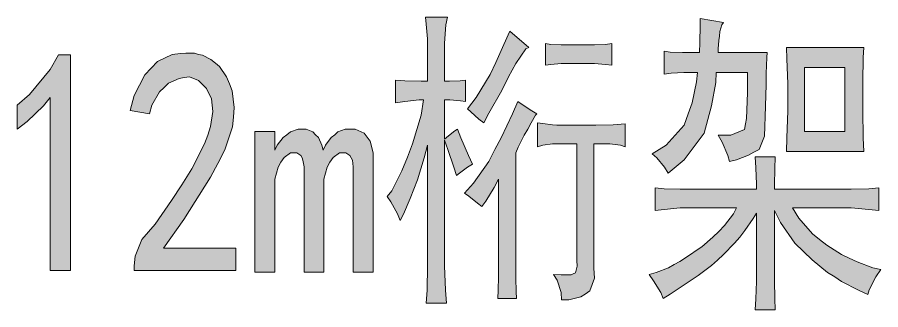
# Model space of a CAD drawing. Header units: millimetres. Extents: x 0 to 586, y 0 to 414.
# Drawn here: x 551.66 to 559.29, y 26.59 to 29.17 of the extents above; entities that cross this region are included whole.
import ezdxf

# ---------------------------------------------------------------- set-up
doc = ezdxf.new("R2010")
doc.units = ezdxf.units.MM

msp = doc.modelspace()

# ---------------------------------------------------------------- hatches: boundary and pattern name
h = msp.add_hatch(color=0)
h.dxf.hatch_style = 2
h.paths.add_polyline_path([(555.286333, 28.917194), (555.286333, 28.980694), (555.27575, 29.111222), (555.268694, 29.171194), (555.462722, 29.171194), (555.448611, 29.104167), (555.438028, 28.941889), (555.438028, 28.850167), (555.438028, 28.60675), (555.480361, 28.60675), (555.575611, 28.610278), (555.621472, 28.617333), (555.621472, 28.426833), (555.579139, 28.433889), (555.483889, 28.440944), (555.438028, 28.440944), (555.438028, 28.095222), (555.473306, 28.123444), (555.52975, 28.169306), (555.550917, 28.183417), (555.582667, 28.105806), (555.649694, 27.950583), (555.684972, 27.872972), (555.639111, 27.848278), (555.568556, 27.795361), (555.543861, 27.774194), (555.519167, 27.848278), (555.46625, 28.0035), (555.438028, 28.084639), (555.438028, 27.075694), (555.438028, 26.976917), (555.445083, 26.761722), (555.455667, 26.645306), (555.27575, 26.645306), (555.282806, 26.761722), (555.286333, 26.976917), (555.286333, 27.075694), (555.286333, 28.042306), (555.258111, 27.929417), (555.198139, 27.735389), (555.166389, 27.65425), (555.134639, 27.569583), (555.074667, 27.432), (555.046444, 27.375556), (555.02175, 27.435528), (554.961778, 27.541361), (554.930028, 27.587222), (554.972361, 27.640139), (555.060556, 27.816528), (555.109944, 27.936472), (555.155806, 28.052889), (555.229889, 28.306889), (555.251056, 28.440944), (555.21225, 28.440944), (555.08525, 28.426833), (555.004111, 28.41625), (555.004111, 28.617333), (555.08525, 28.610278), (555.229889, 28.60675), (555.286333, 28.60675)])
h = msp.add_hatch(color=0)
h.dxf.hatch_style = 2
h.paths.add_polyline_path([(557.900417, 29.125333), (557.886306, 29.104167), (557.868667, 29.044194), (557.865139, 29.005389), (557.861611, 28.966583), (557.854556, 28.8925), (557.854556, 28.86075), (558.288472, 28.86075), (558.284944, 28.814889), (558.277889, 28.673778), (558.277889, 28.578528), (558.274361, 28.47975), (558.270833, 28.296306), (558.267306, 28.208111), (558.263778, 28.119917), (558.217917, 28.0035), (558.168528, 27.978806), (558.122667, 27.954111), (558.016833, 27.911778), (557.953333, 27.897667), (557.939222, 27.950583), (557.889833, 28.067), (557.854556, 28.1305), (557.967444, 28.1305), (558.087389, 28.179889), (558.094444, 28.229278), (558.105028, 28.278667), (558.112083, 28.504444), (558.112083, 28.684361), (557.836917, 28.684361), (557.833389, 28.596167), (557.794583, 28.388028), (557.762833, 28.268083), (557.731083, 28.148139), (557.554694, 27.911778), (557.413583, 27.795361), (557.381833, 27.848278), (557.311278, 27.929417), (557.272472, 27.964694), (557.395944, 28.042306), (557.554694, 28.218694), (557.589972, 28.317472), (557.62525, 28.41625), (557.664056, 28.599694), (557.671111, 28.684361), (557.597028, 28.684361), (557.551167, 28.684361), (557.438278, 28.677306), (557.378306, 28.67025), (557.378306, 28.871333), (557.431222, 28.864278), (557.540583, 28.86075), (557.597028, 28.86075), (557.68875, 28.86075), (557.692278, 28.948944), (557.695806, 29.097111), (557.695806, 29.160611)])
h = msp.add_hatch(color=0)
h.dxf.hatch_style = 2
h.paths.add_polyline_path([(556.182389, 28.903083), (556.154167, 28.8925), (556.065972, 28.761972), (556.002472, 28.645556), (555.9425, 28.525611), (555.829611, 28.324528), (555.78375, 28.239861), (555.741417, 28.271611), (555.670861, 28.335111), (555.639111, 28.363333), (555.716722, 28.462111), (555.840194, 28.666722), (555.889583, 28.772556), (555.938972, 28.878389), (555.998944, 29.015972), (556.013056, 29.047722)])
h = msp.add_hatch(color=0)
h.dxf.hatch_style = 2
h.paths.add_polyline_path([(556.722139, 28.927778), (556.760944, 28.927778), (556.859722, 28.931306), (556.916167, 28.938361), (556.916167, 28.747861), (556.859722, 28.754917), (556.760944, 28.761972), (556.722139, 28.761972), (556.517528, 28.761972), (556.468139, 28.761972), (556.376417, 28.754917), (556.330556, 28.747861), (556.330556, 28.938361), (556.376417, 28.931306), (556.468139, 28.927778), (556.517528, 28.927778)])
h = msp.add_hatch(color=0)
h.dxf.hatch_style = 2
h.paths.add_polyline_path([(551.952583, 28.462111), (551.896139, 28.388028), (551.7515, 28.250444), (551.663306, 28.183417), (551.663306, 28.395083), (551.772667, 28.490333), (551.952583, 28.709056), (552.026667, 28.839583), (552.1325, 28.839583), (552.1325, 26.934583), (551.952583, 26.934583)])
h = msp.add_hatch(color=0)
h.dxf.hatch_style = 2
h.paths.add_polyline_path([(552.696944, 26.976917), (552.704, 27.061583), (552.763972, 27.20975), (552.823944, 27.276778), (552.880389, 27.343806), (553.025028, 27.551944), (553.11675, 27.693056), (553.204944, 27.834167), (553.317833, 28.052889), (553.346056, 28.1305), (553.37075, 28.208111), (553.391917, 28.338639), (553.384861, 28.395083), (553.377806, 28.451528), (553.335472, 28.54325), (553.300194, 28.578528), (553.264917, 28.613806), (553.183778, 28.645556), (553.137917, 28.6385), (553.092056, 28.631444), (553.000333, 28.589111), (552.961528, 28.550306), (552.919194, 28.5115), (552.852167, 28.395083), (552.831, 28.317472), (552.661667, 28.349222), (552.696944, 28.47975), (552.788667, 28.663194), (552.845111, 28.723167), (552.901556, 28.779611), (553.032083, 28.843111), (553.106167, 28.850167), (553.152028, 28.853694), (553.229639, 28.853694), (553.264917, 28.843111), (553.300194, 28.836056), (553.374278, 28.79725), (553.413083, 28.7655), (553.448361, 28.737278), (553.511861, 28.645556), (553.536556, 28.582056), (553.56125, 28.522083), (553.578889, 28.373917), (553.571833, 28.28925), (553.564778, 28.204583), (553.49775, 27.999972), (553.43425, 27.880028), (553.37075, 27.760083), (553.134389, 27.386139), (552.954472, 27.132139), (553.593, 27.132139), (553.593, 26.934583), (552.696944, 26.934583)])
h = msp.add_hatch(color=0)
h.paths.add_polyline_path([(559.142194, 28.903083), (559.135139, 28.814889), (559.131611, 28.599694), (559.131611, 28.472694), (559.131611, 28.349222), (559.135139, 28.105806), (559.142194, 27.985861), (558.457806, 27.985861), (558.461333, 28.105806), (558.468389, 28.345694), (558.468389, 28.462111), (558.468389, 28.582056), (558.461333, 28.804306), (558.457806, 28.903083)])
h.paths.add_polyline_path([(558.972861, 28.16225), (558.972861, 28.726694), (558.616556, 28.726694), (558.616556, 28.16225)])
h = msp.add_hatch(color=0)
h.dxf.hatch_style = 2
h.paths.add_polyline_path([(556.252944, 28.317472), (556.242361, 28.306889), (556.203556, 28.239861), (556.171806, 28.183417), (556.140056, 28.1305), (556.087139, 28.024667), (556.065972, 27.975278), (556.065972, 26.920472), (556.065972, 26.867556), (556.0695, 26.751139), (556.073028, 26.687639), (555.907222, 26.687639), (555.91075, 26.761722), (555.914278, 26.878139), (555.914278, 26.920472), (555.914278, 27.742444), (555.875472, 27.668361), (555.801389, 27.548417), (555.766111, 27.499028), (555.727306, 27.530778), (555.653222, 27.59075), (555.614417, 27.618972), (555.692028, 27.707167), (555.829611, 27.897667), (555.882528, 28.0035), (555.938972, 28.105806), (556.03775, 28.317472), (556.083611, 28.426833), (556.122417, 28.402139), (556.207083, 28.345694)])
h = msp.add_hatch(color=0)
h.dxf.hatch_style = 2
h.paths.add_polyline_path([(556.729194, 28.218694), (556.775056, 28.218694), (556.92675, 28.222222), (557.032583, 28.229278), (557.032583, 28.028194), (556.99025, 28.042306), (556.898528, 28.052889), (556.845611, 28.052889), (556.757417, 28.052889), (556.757417, 26.95575), (556.760944, 26.867556), (556.722139, 26.754667), (556.679806, 26.726444), (556.641, 26.70175), (556.535167, 26.677056), (556.471667, 26.677056), (556.468139, 26.740556), (556.432861, 26.849917), (556.401111, 26.899306), (556.468139, 26.895778), (556.556333, 26.895778), (556.573972, 26.906361), (556.595139, 26.913417), (556.60925, 26.973389), (556.605722, 27.022778), (556.605722, 28.052889), (556.429333, 28.052889), (556.390528, 28.052889), (556.305861, 28.042306), (556.26, 28.028194), (556.26, 28.239861), (556.305861, 28.232806), (556.390528, 28.222222), (556.429333, 28.218694)])
h = msp.add_hatch(color=0)
h.dxf.hatch_style = 2
h.paths.add_polyline_path([(554.806556, 26.920472), (554.630167, 26.920472), (554.630167, 27.820056), (554.630167, 27.851806), (554.623111, 27.90825), (554.612528, 27.929417), (554.601944, 27.950583), (554.566667, 27.975278), (554.541972, 27.975278), (554.510222, 27.975278), (554.453778, 27.932944), (554.425556, 27.890611), (554.400861, 27.848278), (554.372639, 27.742444), (554.372639, 27.675417), (554.372639, 26.920472), (554.19625, 26.920472), (554.19625, 27.820056), (554.19625, 27.851806), (554.185667, 27.90825), (554.178611, 27.929417), (554.168028, 27.950583), (554.13275, 27.975278), (554.108056, 27.975278), (554.076306, 27.975278), (554.019861, 27.932944), (553.991639, 27.890611), (553.966944, 27.848278), (553.938722, 27.742444), (553.938722, 27.675417), (553.938722, 26.920472), (553.762333, 26.920472), (553.762333, 28.16225), (553.938722, 28.16225), (553.938722, 27.996444), (553.959889, 28.042306), (554.012806, 28.109333), (554.044556, 28.134028), (554.076306, 28.158722), (554.143333, 28.183417), (554.178611, 28.183417), (554.213889, 28.183417), (554.273861, 28.158722), (554.298556, 28.134028), (554.32325, 28.109333), (554.355, 28.042306), (554.365583, 27.996444), (554.38675, 28.042306), (554.436139, 28.109333), (554.467889, 28.134028), (554.496111, 28.158722), (554.559611, 28.183417), (554.594889, 28.183417), (554.647806, 28.183417), (554.728944, 28.148139), (554.753639, 28.112861), (554.781861, 28.077583), (554.806556, 27.975278), (554.806556, 27.90825)])
h = msp.add_hatch(color=0)
h.dxf.hatch_style = 2
h.paths.add_polyline_path([(558.193222, 27.65425), (558.193222, 27.696583), (558.186167, 27.841222), (558.182639, 27.94), (558.359028, 27.94), (558.3555, 27.834167), (558.351972, 27.693056), (558.351972, 27.65425), (558.962278, 27.65425), (559.029306, 27.65425), (559.184528, 27.657778), (559.272722, 27.664833), (559.272722, 27.46375), (559.184528, 27.474333), (559.029306, 27.488444), (558.962278, 27.488444), (558.510722, 27.488444), (558.567167, 27.396722), (558.687111, 27.259139), (558.750611, 27.20975), (558.814111, 27.160361), (558.944639, 27.075694), (559.011667, 27.043944), (559.082222, 27.012194), (559.219806, 26.959278), (559.290361, 26.945167), (559.248028, 26.878139), (559.188056, 26.76525), (559.177472, 26.722917), (559.092806, 26.761722), (558.944639, 26.839333), (558.884667, 26.878139), (558.821167, 26.916944), (558.683583, 27.029833), (558.6095, 27.103917), (558.531889, 27.178), (558.404889, 27.357917), (558.351972, 27.46375), (558.351972, 26.899306), (558.351972, 26.842861), (558.3555, 26.687639), (558.359028, 26.588861), (558.182639, 26.588861), (558.186167, 26.684111), (558.193222, 26.839333), (558.193222, 26.899306), (558.193222, 27.442583), (558.165, 27.393194), (558.090917, 27.287361), (558.045056, 27.230917), (557.999194, 27.178), (557.900417, 27.075694), (557.8475, 27.026306), (557.794583, 26.980444), (557.678167, 26.89225), (557.614667, 26.849917), (557.554694, 26.807583), (557.431222, 26.726444), (557.367722, 26.687639), (557.346556, 26.740556), (557.283056, 26.842861), (557.24425, 26.899306), (557.30775, 26.916944), (557.417111, 26.959278), (557.4665, 26.9875), (557.515889, 27.015722), (557.611139, 27.075694), (557.660528, 27.110972), (557.709917, 27.142722), (557.808694, 27.230917), (557.861611, 27.280306), (557.911, 27.333222), (557.988611, 27.435528), (558.016833, 27.488444), (557.579389, 27.488444), (557.519417, 27.488444), (557.378306, 27.474333), (557.297167, 27.46375), (557.297167, 27.664833), (557.378306, 27.657778), (557.519417, 27.65425), (557.579389, 27.65425)])

# ---------------------------------------------------------------- linework, layer by layer
at = {"color": 0, "lineweight": 0}
for points in [[(555.286333, 28.917194), (555.286333, 28.980694), (555.27575, 29.111222), (555.268694, 29.171194), (555.462722, 29.171194), (555.448611, 29.104167), (555.438028, 28.941889), (555.438028, 28.850167), (555.438028, 28.60675), (555.480361, 28.60675), (555.575611, 28.610278), (555.621472, 28.617333), (555.621472, 28.426833), (555.579139, 28.433889), (555.483889, 28.440944), (555.438028, 28.440944), (555.438028, 28.095222), (555.473306, 28.123444), (555.52975, 28.169306), (555.550917, 28.183417), (555.582667, 28.105806), (555.649694, 27.950583), (555.684972, 27.872972), (555.639111, 27.848278), (555.568556, 27.795361), (555.543861, 27.774194), (555.519167, 27.848278), (555.46625, 28.0035), (555.438028, 28.084639), (555.438028, 27.075694), (555.438028, 26.976917), (555.445083, 26.761722), (555.455667, 26.645306), (555.27575, 26.645306), (555.282806, 26.761722), (555.286333, 26.976917), (555.286333, 27.075694), (555.286333, 28.042306), (555.258111, 27.929417), (555.198139, 27.735389), (555.166389, 27.65425), (555.134639, 27.569583), (555.074667, 27.432), (555.046444, 27.375556), (555.02175, 27.435528), (554.961778, 27.541361), (554.930028, 27.587222), (554.972361, 27.640139), (555.060556, 27.816528), (555.109944, 27.936472), (555.155806, 28.052889), (555.229889, 28.306889), (555.251056, 28.440944), (555.21225, 28.440944), (555.08525, 28.426833), (555.004111, 28.41625), (555.004111, 28.617333), (555.08525, 28.610278), (555.229889, 28.60675), (555.286333, 28.60675)], [(557.900417, 29.125333), (557.886306, 29.104167), (557.868667, 29.044194), (557.865139, 29.005389), (557.861611, 28.966583), (557.854556, 28.8925), (557.854556, 28.86075), (558.288472, 28.86075), (558.284944, 28.814889), (558.277889, 28.673778), (558.277889, 28.578528), (558.274361, 28.47975), (558.270833, 28.296306), (558.267306, 28.208111), (558.263778, 28.119917), (558.217917, 28.0035), (558.168528, 27.978806), (558.122667, 27.954111), (558.016833, 27.911778), (557.953333, 27.897667), (557.939222, 27.950583), (557.889833, 28.067), (557.854556, 28.1305), (557.967444, 28.1305), (558.087389, 28.179889), (558.094444, 28.229278), (558.105028, 28.278667), (558.112083, 28.504444), (558.112083, 28.684361), (557.836917, 28.684361), (557.833389, 28.596167), (557.794583, 28.388028), (557.762833, 28.268083), (557.731083, 28.148139), (557.554694, 27.911778), (557.413583, 27.795361), (557.381833, 27.848278), (557.311278, 27.929417), (557.272472, 27.964694), (557.395944, 28.042306), (557.554694, 28.218694), (557.589972, 28.317472), (557.62525, 28.41625), (557.664056, 28.599694), (557.671111, 28.684361), (557.597028, 28.684361), (557.551167, 28.684361), (557.438278, 28.677306), (557.378306, 28.67025), (557.378306, 28.871333), (557.431222, 28.864278), (557.540583, 28.86075), (557.597028, 28.86075), (557.68875, 28.86075), (557.692278, 28.948944), (557.695806, 29.097111), (557.695806, 29.160611)], [(556.182389, 28.903083), (556.154167, 28.8925), (556.065972, 28.761972), (556.002472, 28.645556), (555.9425, 28.525611), (555.829611, 28.324528), (555.78375, 28.239861), (555.741417, 28.271611), (555.670861, 28.335111), (555.639111, 28.363333), (555.716722, 28.462111), (555.840194, 28.666722), (555.889583, 28.772556), (555.938972, 28.878389), (555.998944, 29.015972), (556.013056, 29.047722)], [(556.722139, 28.927778), (556.760944, 28.927778), (556.859722, 28.931306), (556.916167, 28.938361), (556.916167, 28.747861), (556.859722, 28.754917), (556.760944, 28.761972), (556.722139, 28.761972), (556.517528, 28.761972), (556.468139, 28.761972), (556.376417, 28.754917), (556.330556, 28.747861), (556.330556, 28.938361), (556.376417, 28.931306), (556.468139, 28.927778), (556.517528, 28.927778)], [(551.952583, 28.462111), (551.896139, 28.388028), (551.7515, 28.250444), (551.663306, 28.183417), (551.663306, 28.395083), (551.772667, 28.490333), (551.952583, 28.709056), (552.026667, 28.839583), (552.1325, 28.839583), (552.1325, 26.934583), (551.952583, 26.934583)], [(552.696944, 26.976917), (552.704, 27.061583), (552.763972, 27.20975), (552.823944, 27.276778), (552.880389, 27.343806), (553.025028, 27.551944), (553.11675, 27.693056), (553.204944, 27.834167), (553.317833, 28.052889), (553.346056, 28.1305), (553.37075, 28.208111), (553.391917, 28.338639), (553.384861, 28.395083), (553.377806, 28.451528), (553.335472, 28.54325), (553.300194, 28.578528), (553.264917, 28.613806), (553.183778, 28.645556), (553.137917, 28.6385), (553.092056, 28.631444), (553.000333, 28.589111), (552.961528, 28.550306), (552.919194, 28.5115), (552.852167, 28.395083), (552.831, 28.317472), (552.661667, 28.349222), (552.696944, 28.47975), (552.788667, 28.663194), (552.845111, 28.723167), (552.901556, 28.779611), (553.032083, 28.843111), (553.106167, 28.850167), (553.152028, 28.853694), (553.229639, 28.853694), (553.264917, 28.843111), (553.300194, 28.836056), (553.374278, 28.79725), (553.413083, 28.7655), (553.448361, 28.737278), (553.511861, 28.645556), (553.536556, 28.582056), (553.56125, 28.522083), (553.578889, 28.373917), (553.571833, 28.28925), (553.564778, 28.204583), (553.49775, 27.999972), (553.43425, 27.880028), (553.37075, 27.760083), (553.134389, 27.386139), (552.954472, 27.132139), (553.593, 27.132139), (553.593, 26.934583), (552.696944, 26.934583)], [(559.142194, 28.903083), (559.135139, 28.814889), (559.131611, 28.599694), (559.131611, 28.472694), (559.131611, 28.349222), (559.135139, 28.105806), (559.142194, 27.985861), (558.457806, 27.985861), (558.461333, 28.105806), (558.468389, 28.345694), (558.468389, 28.462111), (558.468389, 28.582056), (558.461333, 28.804306), (558.457806, 28.903083)], [(558.972861, 28.16225), (558.972861, 28.726694), (558.616556, 28.726694), (558.616556, 28.16225)], [(556.252944, 28.317472), (556.242361, 28.306889), (556.203556, 28.239861), (556.171806, 28.183417), (556.140056, 28.1305), (556.087139, 28.024667), (556.065972, 27.975278), (556.065972, 26.920472), (556.065972, 26.867556), (556.0695, 26.751139), (556.073028, 26.687639), (555.907222, 26.687639), (555.91075, 26.761722), (555.914278, 26.878139), (555.914278, 26.920472), (555.914278, 27.742444), (555.875472, 27.668361), (555.801389, 27.548417), (555.766111, 27.499028), (555.727306, 27.530778), (555.653222, 27.59075), (555.614417, 27.618972), (555.692028, 27.707167), (555.829611, 27.897667), (555.882528, 28.0035), (555.938972, 28.105806), (556.03775, 28.317472), (556.083611, 28.426833), (556.122417, 28.402139), (556.207083, 28.345694)], [(556.729194, 28.218694), (556.775056, 28.218694), (556.92675, 28.222222), (557.032583, 28.229278), (557.032583, 28.028194), (556.99025, 28.042306), (556.898528, 28.052889), (556.845611, 28.052889), (556.757417, 28.052889), (556.757417, 26.95575), (556.760944, 26.867556), (556.722139, 26.754667), (556.679806, 26.726444), (556.641, 26.70175), (556.535167, 26.677056), (556.471667, 26.677056), (556.468139, 26.740556), (556.432861, 26.849917), (556.401111, 26.899306), (556.468139, 26.895778), (556.556333, 26.895778), (556.573972, 26.906361), (556.595139, 26.913417), (556.60925, 26.973389), (556.605722, 27.022778), (556.605722, 28.052889), (556.429333, 28.052889), (556.390528, 28.052889), (556.305861, 28.042306), (556.26, 28.028194), (556.26, 28.239861), (556.305861, 28.232806), (556.390528, 28.222222), (556.429333, 28.218694)], [(554.806556, 26.920472), (554.630167, 26.920472), (554.630167, 27.820056), (554.630167, 27.851806), (554.623111, 27.90825), (554.612528, 27.929417), (554.601944, 27.950583), (554.566667, 27.975278), (554.541972, 27.975278), (554.510222, 27.975278), (554.453778, 27.932944), (554.425556, 27.890611), (554.400861, 27.848278), (554.372639, 27.742444), (554.372639, 27.675417), (554.372639, 26.920472), (554.19625, 26.920472), (554.19625, 27.820056), (554.19625, 27.851806), (554.185667, 27.90825), (554.178611, 27.929417), (554.168028, 27.950583), (554.13275, 27.975278), (554.108056, 27.975278), (554.076306, 27.975278), (554.019861, 27.932944), (553.991639, 27.890611), (553.966944, 27.848278), (553.938722, 27.742444), (553.938722, 27.675417), (553.938722, 26.920472), (553.762333, 26.920472), (553.762333, 28.16225), (553.938722, 28.16225), (553.938722, 27.996444), (553.959889, 28.042306), (554.012806, 28.109333), (554.044556, 28.134028), (554.076306, 28.158722), (554.143333, 28.183417), (554.178611, 28.183417), (554.213889, 28.183417), (554.273861, 28.158722), (554.298556, 28.134028), (554.32325, 28.109333), (554.355, 28.042306), (554.365583, 27.996444), (554.38675, 28.042306), (554.436139, 28.109333), (554.467889, 28.134028), (554.496111, 28.158722), (554.559611, 28.183417), (554.594889, 28.183417), (554.647806, 28.183417), (554.728944, 28.148139), (554.753639, 28.112861), (554.781861, 28.077583), (554.806556, 27.975278), (554.806556, 27.90825)], [(558.193222, 27.65425), (558.193222, 27.696583), (558.186167, 27.841222), (558.182639, 27.94), (558.359028, 27.94), (558.3555, 27.834167), (558.351972, 27.693056), (558.351972, 27.65425), (558.962278, 27.65425), (559.029306, 27.65425), (559.184528, 27.657778), (559.272722, 27.664833), (559.272722, 27.46375), (559.184528, 27.474333), (559.029306, 27.488444), (558.962278, 27.488444), (558.510722, 27.488444), (558.567167, 27.396722), (558.687111, 27.259139), (558.750611, 27.20975), (558.814111, 27.160361), (558.944639, 27.075694), (559.011667, 27.043944), (559.082222, 27.012194), (559.219806, 26.959278), (559.290361, 26.945167), (559.248028, 26.878139), (559.188056, 26.76525), (559.177472, 26.722917), (559.092806, 26.761722), (558.944639, 26.839333), (558.884667, 26.878139), (558.821167, 26.916944), (558.683583, 27.029833), (558.6095, 27.103917), (558.531889, 27.178), (558.404889, 27.357917), (558.351972, 27.46375), (558.351972, 26.899306), (558.351972, 26.842861), (558.3555, 26.687639), (558.359028, 26.588861), (558.182639, 26.588861), (558.186167, 26.684111), (558.193222, 26.839333), (558.193222, 26.899306), (558.193222, 27.442583), (558.165, 27.393194), (558.090917, 27.287361), (558.045056, 27.230917), (557.999194, 27.178), (557.900417, 27.075694), (557.8475, 27.026306), (557.794583, 26.980444), (557.678167, 26.89225), (557.614667, 26.849917), (557.554694, 26.807583), (557.431222, 26.726444), (557.367722, 26.687639), (557.346556, 26.740556), (557.283056, 26.842861), (557.24425, 26.899306), (557.30775, 26.916944), (557.417111, 26.959278), (557.4665, 26.9875), (557.515889, 27.015722), (557.611139, 27.075694), (557.660528, 27.110972), (557.709917, 27.142722), (557.808694, 27.230917), (557.861611, 27.280306), (557.911, 27.333222), (557.988611, 27.435528), (558.016833, 27.488444), (557.579389, 27.488444), (557.519417, 27.488444), (557.378306, 27.474333), (557.297167, 27.46375), (557.297167, 27.664833), (557.378306, 27.657778), (557.519417, 27.65425), (557.579389, 27.65425)]]:
    msp.add_lwpolyline(points, close=True, dxfattribs=at)

doc.saveas('drawing.dxf')
